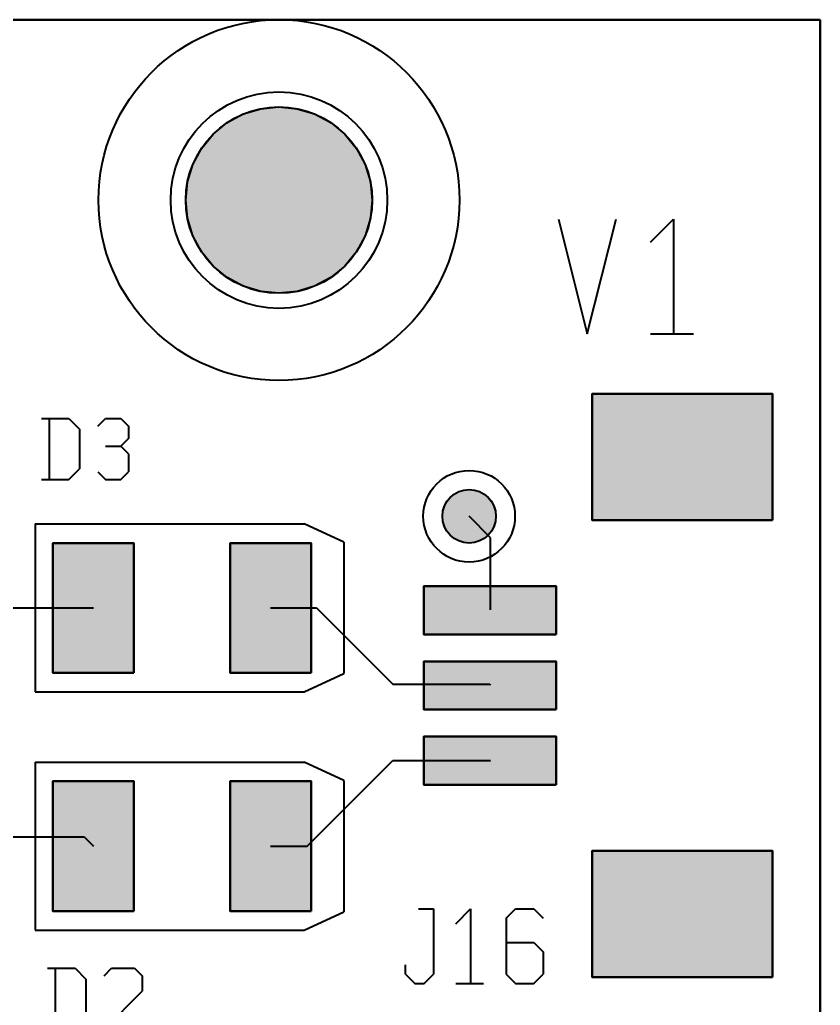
# Model space of a CAD drawing. Header units: millimetres. Extents: x 2 to 69.5, y 2.4 to 50.4.
# Drawn here: x 56.2 to 69.51, y 34.05 to 50.44 of the extents above; entities that cross this region are included whole.
import ezdxf

# ---------------------------------------------------------------- set-up
doc = ezdxf.new("R2010")
doc.units = ezdxf.units.MM
for name, color, linetype in [('bottom_copper', 7, 'Continuous'), ('bottom_silk', 7, 'Continuous'), ('drill_plated', 7, 'Continuous'), ('outline', 7, 'Continuous'), ('top_copper', 7, 'Continuous'), ('top_silk', 7, 'Continuous')]:
    doc.layers.add(name, color=color, linetype=linetype)

msp = doc.modelspace()

# ---------------------------------------------------------------- hatches: boundary and pattern name
at = {"layer": 'bottom_copper', "lineweight": 40}
for points in [[(62.027, 47.14), (61.939, 46.849), (61.796, 46.581), (61.603, 46.346), (61.368, 46.153), (61.1, 46.01), (60.809, 45.922), (60.507, 45.892), (60.205, 45.922), (59.914, 46.01), (59.646, 46.153), (59.411, 46.346), (59.218, 46.581), (59.075, 46.849), (58.987, 47.14), (58.957, 47.442), (58.987, 47.744), (59.075, 48.035), (59.218, 48.303), (59.411, 48.538), (59.646, 48.731), (59.914, 48.874), (60.205, 48.962), (60.507, 48.992), (60.809, 48.962), (61.1, 48.874), (61.368, 48.731), (61.603, 48.538), (61.796, 48.303), (61.939, 48.035), (62.027, 47.744), (62.057, 47.442), (62.027, 47.14)], [(64.105, 42.097), (64.08, 42.014), (64.039, 41.937), (63.983, 41.87), (63.916, 41.814), (63.839, 41.773), (63.756, 41.748), (63.669, 41.739), (63.582, 41.748), (63.499, 41.773), (63.422, 41.814), (63.355, 41.87), (63.299, 41.937), (63.258, 42.014), (63.233, 42.097), (63.224, 42.184), (63.233, 42.271), (63.258, 42.354), (63.299, 42.431), (63.355, 42.498), (63.422, 42.554), (63.499, 42.595), (63.582, 42.62), (63.669, 42.629), (63.756, 42.62), (63.839, 42.595), (63.916, 42.554), (63.983, 42.498), (64.039, 42.431), (64.08, 42.354), (64.105, 42.271), (64.114, 42.184), (64.105, 42.097)]]:
    msp.add_hatch(color=7, dxfattribs=at).paths.add_polyline_path(points, flags=0)
at = {"layer": 'drill_plated', "lineweight": 40}
for points in [[(62.027, 47.14), (61.939, 46.849), (61.796, 46.581), (61.603, 46.346), (61.368, 46.153), (61.1, 46.01), (60.809, 45.922), (60.507, 45.892), (60.205, 45.922), (59.914, 46.01), (59.646, 46.153), (59.411, 46.346), (59.218, 46.581), (59.075, 46.849), (58.987, 47.14), (58.957, 47.442), (58.987, 47.744), (59.075, 48.035), (59.218, 48.303), (59.411, 48.538), (59.646, 48.731), (59.914, 48.874), (60.205, 48.962), (60.507, 48.992), (60.809, 48.962), (61.1, 48.874), (61.368, 48.731), (61.603, 48.538), (61.796, 48.303), (61.939, 48.035), (62.027, 47.744), (62.057, 47.442), (62.027, 47.14)], [(64.105, 42.097), (64.08, 42.014), (64.039, 41.937), (63.983, 41.87), (63.916, 41.814), (63.839, 41.773), (63.756, 41.748), (63.669, 41.739), (63.582, 41.748), (63.499, 41.773), (63.422, 41.814), (63.355, 41.87), (63.299, 41.937), (63.258, 42.014), (63.233, 42.097), (63.224, 42.184), (63.233, 42.271), (63.258, 42.354), (63.299, 42.431), (63.355, 42.498), (63.422, 42.554), (63.499, 42.595), (63.582, 42.62), (63.669, 42.629), (63.756, 42.62), (63.839, 42.595), (63.916, 42.554), (63.983, 42.498), (64.039, 42.431), (64.08, 42.354), (64.105, 42.271), (64.114, 42.184), (64.105, 42.097)]]:
    msp.add_hatch(color=7, dxfattribs=at).paths.add_polyline_path(points, flags=0)
at = {"layer": 'top_copper', "lineweight": 40}
for points in [[(62.027, 47.14), (61.939, 46.849), (61.796, 46.581), (61.603, 46.346), (61.368, 46.153), (61.1, 46.01), (60.809, 45.922), (60.507, 45.892), (60.205, 45.922), (59.914, 46.01), (59.646, 46.153), (59.411, 46.346), (59.218, 46.581), (59.075, 46.849), (58.987, 47.14), (58.957, 47.442), (58.987, 47.744), (59.075, 48.035), (59.218, 48.303), (59.411, 48.538), (59.646, 48.731), (59.914, 48.874), (60.205, 48.962), (60.507, 48.992), (60.809, 48.962), (61.1, 48.874), (61.368, 48.731), (61.603, 48.538), (61.796, 48.303), (61.939, 48.035), (62.027, 47.744), (62.057, 47.442), (62.027, 47.14)], [(68.715, 42.12), (65.715, 42.12), (65.715, 44.22), (68.715, 44.22), (68.715, 42.12)], [(64.105, 42.097), (64.08, 42.014), (64.039, 41.937), (63.983, 41.87), (63.916, 41.814), (63.839, 41.773), (63.756, 41.748), (63.669, 41.739), (63.582, 41.748), (63.499, 41.773), (63.422, 41.814), (63.355, 41.87), (63.299, 41.937), (63.258, 42.014), (63.233, 42.097), (63.224, 42.184), (63.233, 42.271), (63.258, 42.354), (63.299, 42.431), (63.355, 42.498), (63.422, 42.554), (63.499, 42.595), (63.582, 42.62), (63.669, 42.629), (63.756, 42.62), (63.839, 42.595), (63.916, 42.554), (63.983, 42.498), (64.039, 42.431), (64.08, 42.354), (64.105, 42.271), (64.114, 42.184), (64.105, 42.097)], [(58.094, 39.581), (56.748, 39.581), (56.748, 41.739), (58.094, 41.739), (58.094, 39.581)], [(61.04, 39.581), (59.694, 39.581), (59.694, 41.739), (61.04, 41.739), (61.04, 39.581)], [(65.115, 40.22), (62.915, 40.22), (62.915, 41.02), (65.115, 41.02), (65.115, 40.22)], [(65.115, 38.97), (62.915, 38.97), (62.915, 39.77), (65.115, 39.77), (65.115, 38.97)], [(65.115, 37.72), (62.915, 37.72), (62.915, 38.52), (65.115, 38.52), (65.115, 37.72)], [(58.094, 35.618), (56.748, 35.618), (56.748, 37.777), (58.094, 37.777), (58.094, 35.618)], [(61.04, 35.618), (59.694, 35.618), (59.694, 37.777), (61.04, 37.777), (61.04, 35.618)], [(68.715, 34.52), (65.715, 34.52), (65.715, 36.62), (68.715, 36.62), (68.715, 34.52)]]:
    msp.add_hatch(color=7, dxfattribs=at).paths.add_polyline_path(points, flags=0)

# ---------------------------------------------------------------- linework, layer by layer
at = {"layer": 'bottom_copper', "color": 7, "lineweight": 40}
for points in [[(62.027, 47.14), (61.939, 46.849), (61.796, 46.581), (61.603, 46.346), (61.368, 46.153), (61.1, 46.01), (60.809, 45.922), (60.507, 45.892), (60.205, 45.922), (59.914, 46.01), (59.646, 46.153), (59.411, 46.346), (59.218, 46.581), (59.075, 46.849), (58.987, 47.14), (58.957, 47.442), (58.987, 47.744), (59.075, 48.035), (59.218, 48.303), (59.411, 48.538), (59.646, 48.731), (59.914, 48.874), (60.205, 48.962), (60.507, 48.992), (60.809, 48.962), (61.1, 48.874), (61.368, 48.731), (61.603, 48.538), (61.796, 48.303), (61.939, 48.035), (62.027, 47.744), (62.057, 47.442), (62.027, 47.14)], [(64.105, 42.097), (64.08, 42.014), (64.039, 41.937), (63.983, 41.87), (63.916, 41.814), (63.839, 41.773), (63.756, 41.748), (63.669, 41.739), (63.582, 41.748), (63.499, 41.773), (63.422, 41.814), (63.355, 41.87), (63.299, 41.937), (63.258, 42.014), (63.233, 42.097), (63.224, 42.184), (63.233, 42.271), (63.258, 42.354), (63.299, 42.431), (63.355, 42.498), (63.422, 42.554), (63.499, 42.595), (63.582, 42.62), (63.669, 42.629), (63.756, 42.62), (63.839, 42.595), (63.916, 42.554), (63.983, 42.498), (64.039, 42.431), (64.08, 42.354), (64.105, 42.271), (64.114, 42.184), (64.105, 42.097)]]:
    msp.add_lwpolyline(points, close=True, dxfattribs=at)
for centre, major_axis in [((60.507, 47.442), (1.8, 0)), ((60.507, 47.442), (1.55, 0)), ((63.669, 42.184), (0.762, 0)), ((63.669, 42.184), (0.445, 0))]:
    msp.add_ellipse(centre, major_axis=major_axis, ratio=1, dxfattribs=at)
at = {"layer": 'bottom_silk', "color": 7, "lineweight": 40}
for p, q in [((69.507, 50.442), (2.007, 50.442)), ((69.507, 2.442), (69.507, 50.442))]:
    msp.add_line(p, q, dxfattribs=at)
at = {"layer": 'drill_plated', "color": 7, "lineweight": 40}
for points in [[(62.027, 47.14), (61.939, 46.849), (61.796, 46.581), (61.603, 46.346), (61.368, 46.153), (61.1, 46.01), (60.809, 45.922), (60.507, 45.892), (60.205, 45.922), (59.914, 46.01), (59.646, 46.153), (59.411, 46.346), (59.218, 46.581), (59.075, 46.849), (58.987, 47.14), (58.957, 47.442), (58.987, 47.744), (59.075, 48.035), (59.218, 48.303), (59.411, 48.538), (59.646, 48.731), (59.914, 48.874), (60.205, 48.962), (60.507, 48.992), (60.809, 48.962), (61.1, 48.874), (61.368, 48.731), (61.603, 48.538), (61.796, 48.303), (61.939, 48.035), (62.027, 47.744), (62.057, 47.442), (62.027, 47.14)], [(64.105, 42.097), (64.08, 42.014), (64.039, 41.937), (63.983, 41.87), (63.916, 41.814), (63.839, 41.773), (63.756, 41.748), (63.669, 41.739), (63.582, 41.748), (63.499, 41.773), (63.422, 41.814), (63.355, 41.87), (63.299, 41.937), (63.258, 42.014), (63.233, 42.097), (63.224, 42.184), (63.233, 42.271), (63.258, 42.354), (63.299, 42.431), (63.355, 42.498), (63.422, 42.554), (63.499, 42.595), (63.582, 42.62), (63.669, 42.629), (63.756, 42.62), (63.839, 42.595), (63.916, 42.554), (63.983, 42.498), (64.039, 42.431), (64.08, 42.354), (64.105, 42.271), (64.114, 42.184), (64.105, 42.097)]]:
    msp.add_lwpolyline(points, close=True, dxfattribs=at)
for centre, major_axis in [((60.507, 47.442), (1.55, 0)), ((63.669, 42.184), (0.445, 0))]:
    msp.add_ellipse(centre, major_axis=major_axis, ratio=1, dxfattribs=at)
at = {"layer": 'outline', "color": 7, "lineweight": 40}
for p, q in [((69.507, 50.442), (2.007, 50.442)), ((69.507, 2.442), (69.507, 50.442))]:
    msp.add_line(p, q, dxfattribs=at)
at = {"layer": 'top_copper', "color": 7, "lineweight": 40}
for p, q in [((65.715, 44.22), (65.715, 42.12)), ((68.715, 44.22), (65.715, 44.22)), ((68.715, 42.12), (68.715, 44.22)), ((64.025, 41.828), (63.669, 42.184)), ((65.715, 42.12), (68.715, 42.12)), ((64.025, 40.63), (64.025, 41.828)), ((58.094, 41.739), (56.748, 41.739)), ((56.748, 41.739), (56.748, 39.581)), ((58.094, 39.581), (58.094, 41.739)), ((61.04, 41.739), (59.694, 41.739)), ((59.694, 41.739), (59.694, 39.581)), ((61.04, 39.581), (61.04, 41.739)), ((62.915, 41.02), (62.915, 40.22)), ((65.115, 41.02), (62.915, 41.02)), ((65.115, 40.22), (65.115, 41.02)), ((54.779, 40.66), (57.421, 40.66)), ((60.367, 40.66), (61.129, 40.66)), ((61.129, 40.66), (62.399, 39.39)), ((62.915, 40.22), (65.115, 40.22)), ((62.915, 39.77), (62.915, 38.97)), ((65.115, 39.77), (62.915, 39.77)), ((65.115, 38.97), (65.115, 39.77)), ((56.748, 39.581), (58.094, 39.581)), ((59.694, 39.581), (61.04, 39.581)), ((62.399, 39.39), (64.015, 39.39)), ((64.015, 39.39), (64.025, 39.38)), ((62.915, 38.97), (65.115, 38.97)), ((62.915, 38.52), (62.915, 37.72)), ((65.115, 38.52), (62.915, 38.52)), ((65.115, 37.72), (65.115, 38.52)), ((60.977, 36.698), (62.399, 38.12)), ((62.399, 38.12), (64.015, 38.12)), ((64.015, 38.12), (64.025, 38.13)), ((58.094, 37.777), (56.748, 37.777)), ((56.748, 37.777), (56.748, 35.618)), ((58.094, 35.618), (58.094, 37.777)), ((61.04, 37.777), (59.694, 37.777)), ((59.694, 37.777), (59.694, 35.618)), ((61.04, 35.618), (61.04, 37.777)), ((62.915, 37.72), (65.115, 37.72)), ((55.541, 36.85), (57.268, 36.85)), ((57.268, 36.85), (57.421, 36.698)), ((60.367, 36.698), (60.977, 36.698)), ((65.715, 36.62), (65.715, 34.52)), ((68.715, 36.62), (65.715, 36.62)), ((68.715, 34.52), (68.715, 36.62)), ((56.748, 35.618), (58.094, 35.618)), ((59.694, 35.618), (61.04, 35.618)), ((65.715, 34.52), (68.715, 34.52))]:
    msp.add_line(p, q, dxfattribs=at)
for points in [[(62.027, 47.14), (61.939, 46.849), (61.796, 46.581), (61.603, 46.346), (61.368, 46.153), (61.1, 46.01), (60.809, 45.922), (60.507, 45.892), (60.205, 45.922), (59.914, 46.01), (59.646, 46.153), (59.411, 46.346), (59.218, 46.581), (59.075, 46.849), (58.987, 47.14), (58.957, 47.442), (58.987, 47.744), (59.075, 48.035), (59.218, 48.303), (59.411, 48.538), (59.646, 48.731), (59.914, 48.874), (60.205, 48.962), (60.507, 48.992), (60.809, 48.962), (61.1, 48.874), (61.368, 48.731), (61.603, 48.538), (61.796, 48.303), (61.939, 48.035), (62.027, 47.744), (62.057, 47.442), (62.027, 47.14)], [(68.715, 42.12), (65.715, 42.12), (65.715, 44.22), (68.715, 44.22), (68.715, 42.12)], [(64.105, 42.097), (64.08, 42.014), (64.039, 41.937), (63.983, 41.87), (63.916, 41.814), (63.839, 41.773), (63.756, 41.748), (63.669, 41.739), (63.582, 41.748), (63.499, 41.773), (63.422, 41.814), (63.355, 41.87), (63.299, 41.937), (63.258, 42.014), (63.233, 42.097), (63.224, 42.184), (63.233, 42.271), (63.258, 42.354), (63.299, 42.431), (63.355, 42.498), (63.422, 42.554), (63.499, 42.595), (63.582, 42.62), (63.669, 42.629), (63.756, 42.62), (63.839, 42.595), (63.916, 42.554), (63.983, 42.498), (64.039, 42.431), (64.08, 42.354), (64.105, 42.271), (64.114, 42.184), (64.105, 42.097)], [(58.094, 39.581), (56.748, 39.581), (56.748, 41.739), (58.094, 41.739), (58.094, 39.581)], [(61.04, 39.581), (59.694, 39.581), (59.694, 41.739), (61.04, 41.739), (61.04, 39.581)], [(65.115, 40.22), (62.915, 40.22), (62.915, 41.02), (65.115, 41.02), (65.115, 40.22)], [(65.115, 38.97), (62.915, 38.97), (62.915, 39.77), (65.115, 39.77), (65.115, 38.97)], [(65.115, 37.72), (62.915, 37.72), (62.915, 38.52), (65.115, 38.52), (65.115, 37.72)], [(58.094, 35.618), (56.748, 35.618), (56.748, 37.777), (58.094, 37.777), (58.094, 35.618)], [(61.04, 35.618), (59.694, 35.618), (59.694, 37.777), (61.04, 37.777), (61.04, 35.618)], [(68.715, 34.52), (65.715, 34.52), (65.715, 36.62), (68.715, 36.62), (68.715, 34.52)]]:
    msp.add_lwpolyline(points, close=True, dxfattribs=at)
for centre, major_axis in [((60.507, 47.442), (1.8, 0)), ((60.507, 47.442), (1.55, 0)), ((63.669, 42.184), (0.762, 0)), ((63.669, 42.184), (0.445, 0))]:
    msp.add_ellipse(centre, major_axis=major_axis, ratio=1, dxfattribs=at)
at = {"layer": 'top_silk', "color": 7, "lineweight": 40}
for p, q in [((2.007, 50.442), (69.507, 50.442)), ((69.507, 50.442), (69.507, 2.442)), ((65.156, 47.127), (65.633, 45.217)), ((65.633, 45.217), (66.111, 47.127)), ((66.684, 46.745), (67.066, 47.127)), ((67.066, 47.127), (67.066, 45.217)), ((66.684, 45.217), (67.4, 45.217)), ((56.557, 43.81), (57.014, 43.81)), ((56.684, 43.81), (56.684, 42.794)), ((57.014, 43.81), (57.192, 43.632)), ((57.497, 43.683), (57.624, 43.81)), ((57.624, 43.81), (57.878, 43.81)), ((57.878, 43.81), (58.005, 43.683)), ((57.192, 43.632), (57.192, 42.971)), ((58.005, 43.683), (58.005, 43.479)), ((58.005, 43.479), (57.878, 43.352)), ((57.624, 43.352), (57.878, 43.352)), ((58.005, 43.225), (57.878, 43.352)), ((58.005, 43.225), (58.005, 42.921)), ((57.014, 42.794), (57.192, 42.971)), ((56.557, 42.794), (57.014, 42.794)), ((57.497, 42.921), (57.624, 42.794)), ((57.624, 42.794), (57.878, 42.794)), ((57.878, 42.794), (58.005, 42.921)), ((56.455, 42.057), (60.926, 42.057)), ((56.455, 42.057), (56.455, 39.263)), ((61.586, 41.752), (60.926, 42.057)), ((61.586, 41.752), (61.586, 39.568)), ((60.926, 39.263), (61.586, 39.568)), ((56.455, 39.263), (60.926, 39.263)), ((56.455, 38.095), (56.455, 35.301)), ((56.455, 38.095), (60.926, 38.095)), ((61.586, 37.79), (60.926, 38.095)), ((61.586, 37.79), (61.586, 35.605)), ((60.926, 35.301), (61.586, 35.605)), ((62.826, 35.654), (63.074, 35.654)), ((63.074, 35.654), (63.074, 34.569)), ((63.446, 35.406), (63.694, 35.654)), ((63.694, 35.654), (63.694, 34.414)), ((64.282, 35.499), (64.437, 35.654)), ((64.437, 35.654), (64.747, 35.654)), ((64.747, 35.654), (64.902, 35.499)), ((64.282, 35.499), (64.282, 34.569)), ((56.455, 35.301), (60.926, 35.301)), ((64.282, 35.096), (64.747, 35.096)), ((64.747, 35.096), (64.902, 34.941)), ((64.902, 34.941), (64.902, 34.569)), ((56.659, 34.666), (57.116, 34.666)), ((56.786, 34.666), (56.786, 33.65)), ((57.116, 34.666), (57.294, 34.488)), ((57.598, 34.539), (57.725, 34.666)), ((57.725, 34.666), (58.106, 34.666)), ((58.106, 34.666), (58.233, 34.539)), ((62.609, 34.569), (62.609, 34.724)), ((57.294, 34.488), (57.294, 33.827)), ((58.233, 34.539), (58.233, 34.285)), ((62.609, 34.569), (62.764, 34.414)), ((62.919, 34.414), (63.074, 34.569)), ((64.282, 34.569), (64.437, 34.414)), ((64.747, 34.414), (64.902, 34.569)), ((57.598, 33.65), (58.233, 34.285)), ((62.764, 34.414), (62.919, 34.414)), ((63.446, 34.414), (63.91, 34.414)), ((64.437, 34.414), (64.747, 34.414))]:
    msp.add_line(p, q, dxfattribs=at)
msp.add_ellipse((60.507, 47.442), major_axis=(3, 0), ratio=1, dxfattribs=at)

doc.saveas('drawing.dxf')
